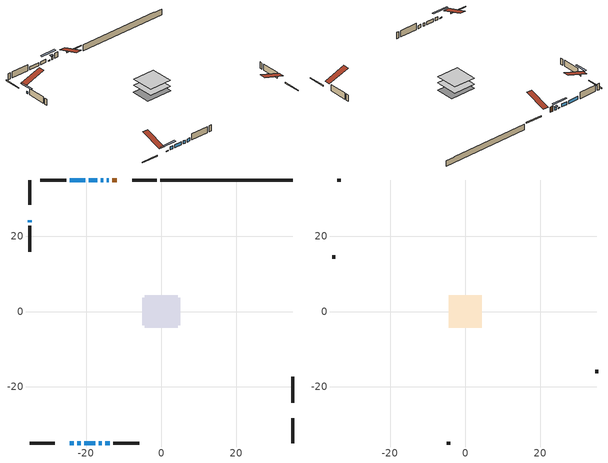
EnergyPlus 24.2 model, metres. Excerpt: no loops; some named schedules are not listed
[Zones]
conditioned space
 floor adiabatic (AdiabaticFloorConstruction): -4.35,-4.35 -4.35,4.35 4.35,4.35 4.35,-4.35 z1.38
 floor foundation (Slab1 construction): -5.11,-3.7 -5.11,3.7 5.11,3.7 5.11,-3.7 z-0.91
 wall outside (RimJoist1 construction): -1.14,35.03 -7.74,35.03 / -35.03,-35.03 -28.42,-35.03 / -35.03,35.03 -35.03,28.42 / 35.03,-35.03 35.03,-28.42 z1.38:1.68
 wall outside (AdiabaticWallConstruction 1): -11.83,35.03 -13.04,35.03 z1.38:3.41
 wall outside (AdiabaticWallConstruction): -13.96,35.03 -14.5,35.03 / -17.04,35.03 -19.36,35.03 / -20.28,35.03 -24.4,35.03 / -22.39,-35.03 -21.43,-35.03 / -20.5,-35.03 -17.55,-35.03 / -16.63,-35.03 -15.8,-35.03 / -14.87,-35.03 -13.65,-35.03 z1.38:2.6; -15.43,35.03 -16.11,35.03 / -24.33,-35.03 -23.31,-35.03 z1.38:1.68; -35.03,24.33 -35.03,23.8 z1.38:2.27
 wall outside (Wall1 construction): -25.33,35.03 -32.23,35.03 / -12.73,-35.03 -5.82,-35.03 / -35.03,22.87 -35.03,15.96 / 35.03,-24.33 35.03,-17.43 z1.38:3.82
 wall foundation (FoundationWall1 construction): -0.21,35.03,-0.91 -0.21,35.03,1.38 31.5,35.03,1.38 31.5,35.03,1.24 35.03,35.03,1.24 35.03,35.03,-0.91
 window (WindowConstruction 6): -13.97,35.03 -14.5,35.03 z1.38:2.6
 window (WindowConstruction 8): -15.43,35.03 -16.11,35.03 z1.38:1.68
 window (WindowConstruction 9): -24.33,-35.03 -23.31,-35.03 z1.38:1.68
 window (WindowConstruction 7): -35.03,24.33 -35.03,23.8 z1.38:2.27
 window (WindowConstruction): -17.04,35.03 -19.35,35.03 z1.38:2.6
 window (WindowConstruction 1): -20.28,35.03 -24.4,35.03 z1.38:2.6
 window (WindowConstruction 2): -22.38,-35.03 -21.43,-35.03 z1.38:2.6
 window (WindowConstruction 3): -20.5,-35.03 -17.55,-35.03 z1.38:2.6
 window (WindowConstruction 4): -16.62,-35.03 -15.8,-35.03 z1.38:2.6
 window (WindowConstruction 5): -14.87,-35.03 -13.66,-35.03 z1.38:2.6
 door (Door): -11.83,35.03 -13.04,35.03 z1.38:3.41
 ceiling adiabatic (AdiabaticFloorConstruction): 4.35,-4.35 4.35,4.35 -4.35,4.35 -4.35,-4.35 z1.38
attic - vented
 floor to conditioned space (Floor1 construction Reversed): -4.35,-4.35 -4.35,4.35 4.35,4.35 4.35,-4.35 z3.82
 wall outside (Wall2 construction): -33.16,35.03 -34.1,35.03 / -4.89,-35.03 -3.95,-35.03 / -35.03,15.04 -35.03,14.1 / 35.03,-16.5 35.03,-15.56 z1.38:3.82
 roof outside (Roof1 construction): -10.9,35.03,3.82 -10.9,26.56,6.64 -8.67,26.56,6.64 -8.67,35.03,3.82; -25.26,-35.03,3.82 -25.26,-26.56,6.64 -27.49,-26.56,6.64 -27.49,-35.03,3.82; -35.03,25.26,3.82 -26.56,25.26,6.64 -26.56,27.49,6.64 -35.03,27.49,3.82; 35.03,-25.26,3.82 26.56,-25.26,6.64 26.56,-27.49,6.64 35.03,-27.49,3.82
shading: -14.8,35.03 -13.67,35.03 -13.67,35.64 -14.8,35.64 z2.9; -18.85,35.03 -12.69,35.03 -12.69,35.64 -18.85,35.64 z4.42; -20.57,-35.03 -27.07,-35.03 -27.07,-35.64 -20.57,-35.64 z4.42; -35.03,21.67 -35.03,26.46 -35.64,26.46 -35.64,21.67 z4.4
[Building]
Building 1: Terrain=Suburbs
[Site:Location]
Montreal Intl AP_QC: Latitude {deg}=45.47; Longitude {deg}=-73.74; Time Zone {hr}=-5; Elevation {m}=36; Keep Site Location Information=Yes
[Site:GroundTemperature:Shallow]
2.07863, -0.316383, -0.508184, 0.628371, 5.19101, 9.73239, 13.6695, 16.1636, 16.3755, 14.347, 10.5102, 6.10817
[Site:WaterMainsTemperature]
Calculation Method=Schedule; Temperature Schedule=mains temperature schedule
[Material] Roughness=Rough; Thermal Absorptance=0.9
Name | Thickness {m} | Conductivity {W/m-K} | Density {kg/m3} | Specific Heat {J/kg-K} | Solar Absorptance | Visible Absorptance
asphalt or fiberglass shingles | 0.00635 | 0.162714 | 1121.4 | 1465.45 | 0.4 | 0.4
ceiling loosefill ins | 0.0846667 | 0.0480833 | 16.02 | 1046.75 | 0.7 | 0.7
ceiling stud and cavity | 0.1397 | 0.0955869 | 65.682 | 1177.47 | 0.7 | 0.7
concrete 4.0 in. | 0.1016 | 1.803125 | 2242.8 | 837.4 | 0.7 | 0.7
concrete 8.0 in. | 0.2032 | 1.803125 | 2242.8 | 837.4 | 0.7 | 0.7
door material | 0.04445 | 0.053851 | 512.64 | 1214.23 | 0.7 | 0.7
exterior vertical ins | 0.015425 | 0.029427 | 32.04 | 1214.23 | 0.7 | 0.7
floor covering | 0.0127 | 0.0433444 | 54.468 | 1339.84 | 0.6 | 0.6
floor rigid ins; wall rigid ins | 0.512978 | 0.029427 | 32.04 | 1214.23 | 0.7 | 0.7
floor stud and cavity | 0.1397 | 1.75129 | 37.0049 | 1207.88 | 0.7 | 0.7
furniture material conditioned space 1 | 0.1524 | 0.115458 | 640.8 | 1214.23 | 0.6 | 0.6
gypsum board | 0.0127 | 0.160291 | 801 | 837.4 | 0.6 | 0.6
gypsum board 1 | 0.0127 | 0.160291 | 801 | 837.4 | 0.7 | 0.7
osb sheathing 0.5 in. | 0.0127 | 0.115458 | 512.64 | 1214.23 | 0.7 | 0.7
osb sheathing 0.75 in. | 0.01905 | 0.115458 | 512.64 | 1214.23 | 0.7 | 0.7
osb sheathing 2.0 in. | 0.0508 | 0.115458 | 512.64 | 1214.23 | 0.7 | 0.7
rim joist stud and cavity | 0.0508 | 0.433314 | 125.044 | 1163.47 | 0.6 | 0.6
wall stud and cavity | 0.1397 | 0.0853101 | 139.0536 | 1170.24 | 0.7 | 0.7
wall stud and cavity 1 | 0.0889 | 6.1454 | 50.32683 | 1063.81 | 0.6 | 0.6
wall stud and cavity 2 | 0.0889 | 0.380278 | 52.3479 | 1209.89 | 0.7 | 0.7
wall stud and cavity 3 | 0.0889 | 0.391764 | 83.0341 | 1211.67 | 0.7 | 0.7
wood siding | 0.0254 | 0.102417 | 544.68 | 1172.36 | 0.4 | 0.4
wood siding 1 | 0.00254 | 0.102417 | 544.68 | 1172.36 | 0.4 | 0.4
wood siding 2; wood siding 3; wood siding 4 | 0.0254 | 0.102417 | 544.68 | 1172.36 | 0.7 | 0.7
[WindowMaterial:SimpleGlazingSystem]
Name | U-Factor {W/m2-K} | Solar Heat Gain Coefficient
WindowMaterial | 1.74939 | 0.4
WindowMaterial 1 | 1.609713 | 0.44
WindowMaterial 2 | 1.77892 | 0.39
WindowMaterial 3 | 1.80163 | 0.39
WindowMaterial 4 | 1.80106 | 0.38
WindowMaterial 5 | 1.74201 | 0.4
WindowMaterial 6 | 2.98152 | 0.61
WindowMaterial 7 | 2.992306 | 0.59
WindowMaterial 8 | 8.076955 | 0.45
[Construction]
AdiabaticFloorConstruction: floor stud and cavity, floor rigid ins, osb sheathing 0.75 in., floor covering
AdiabaticWallConstruction: wood siding 3, wall rigid ins, wall stud and cavity 2, gypsum board
AdiabaticWallConstruction 1: wood siding 4, wall rigid ins, wall stud and cavity 2, gypsum board
Door: door material
Floor1 construction Reversed: gypsum board, ceiling stud and cavity, ceiling loosefill ins
FoundationWall1 construction: concrete 8.0 in., gypsum board 1
furniture construction conditioned space 1: furniture material conditioned space 1
PartitionWallConstruction: gypsum board, wall stud and cavity 3, gypsum board
RimJoist1 construction: wood siding 2, osb sheathing 2.0 in., rim joist stud and cavity
Roof1 construction: asphalt or fiberglass shingles
Slab1 construction: concrete 4.0 in.
Wall1 construction: wood siding, osb sheathing 0.5 in., wall stud and cavity, gypsum board
Wall2 construction: wood siding 1, wall stud and cavity 1
WindowConstruction: WindowMaterial
WindowConstruction 1: WindowMaterial 1
WindowConstruction 2: WindowMaterial 2
WindowConstruction 3: WindowMaterial 3
WindowConstruction 4: WindowMaterial 4
WindowConstruction 5: WindowMaterial 5
WindowConstruction 6: WindowMaterial 6
WindowConstruction 7: WindowMaterial 7
WindowConstruction 8; WindowConstruction 9: WindowMaterial 8
[Zone] Multiplier=1; Part of Total Floor Area=Yes
Name | Volume {m3}
attic - vented | 34.6649
conditioned space | 374.6
[Space]
Name | Zone | Volume {m3}
attic - vented 1 | attic - vented | 34.6649
conditioned space 1 | conditioned space | 374.6
[ZoneInfiltration:EffectiveLeakageArea]
infil attic - vented 1: Zone or Space=attic - vented 1; Schedule=Always On Discrete; Effective Air Leakage Area {cm2}=3025.2; Stack Coefficient=0.000365902; Wind Coefficient=1.29242e-05
[ZoneMixing]
whole house fan mix: Zone or Space=attic - vented; Schedule=Always On Continuous; Design Flow Rate Calculation Method=Flow/Zone; Design Flow Rate {m3/s}=0; Source Zone or Space=conditioned space
[SurfaceProperty:ExposedFoundationPerimeter]
Slab1: Exposed Perimeter Calculation Method=TotalExposedPerimeter; Total Exposed Perimeter {m}=35.236
[InternalMass] Zone or ZoneList=conditioned space; Space or SpaceList=conditioned space 1
Name | Construction | Surface Area {m2}
furniture mass conditioned space 1 | furniture construction conditioned space 1 | 60.4919
partition wall mass | PartitionWallConstruction | 151.23
[Lights]
interior lighting: Zone or ZoneList or Space or SpaceList=conditioned space 1; Schedule=interior lighting schedule; Design Level Calculation Method=LightingLevel; Lighting Level {W}=343.2; Return Air Fraction=0; Fraction Radiant=0.6; Fraction Visible=0.2; Fraction Replaceable=1
[People]
occupants: Zone or ZoneList or Space or SpaceList=conditioned space 1; Number of People Schedule=occupants schedule; Number of People Calculation Method=People; Number of People=3; Fraction Radiant=0.314171; Sensible Heat Fraction=0.56303; Activity Level Schedule=occupants activity schedule; Carbon Dioxide Generation Rate {m3/s-W}=0; Enable ASHRAE 55 Comfort Warnings=No; Mean Radiant Temperature Calculation Type=EnclosureAveraged
[ElectricEquipment] Zone or ZoneList or Space or SpaceList=conditioned space 1; Design Level Calculation Method=EquipmentLevel
Name | Schedule | Design Level {W} | Fraction Latent | Fraction Radiant | Fraction Lost
clothes dryer | clothes dryer schedule | 140.772 | 0.015 | 0.081 | 0.85
clothes washer | clothes washer schedule | 32.1985 | 0.03 | 0.162 | 0.7
cooking range | cooking range schedule | 215.147 | 0.08 | 0.432 | 0.2
dishwasher | dishwasher schedule | 66.8632 | 0.3 | 0.18 | 0.4
fridge | fridge schedule | 72.9452 | 0 | 0.6 | 0
mech vent house fan | mech vent house fan schedule | 0 | 0 | 0 | 1
mech vent house fan cfis | mech vent house fan cfis schedule | 0 | 0 | 0 | 0
mech vent range fan 0 | mech vent range fan 0 schedule | 57 | 0 | 0 | 1
misc plug loads | misc plug loads schedule | 494.7 | 0.045 | 0.513 | 0.1
whole house fan | Always On Discrete | 0 | 0 | 0 | 1
[OtherEquipment] Zone or ZoneList or Space or SpaceList=conditioned space 1; Design Level Calculation Method=EquipmentLevel
Name | Fuel Type | Schedule | Design Level {W} | Fraction Latent | Fraction Radiant | Fraction Lost
clothes dryer 1 | Electricity | clothes dryer schedule | 0 | 0.015 | 0.081 | 0.85
cooking range 1 | Electricity | cooking range schedule | 0 | 0.08 | 0.432 | 0.2
general water use latent | None | general water use schedule | 62.594 | 1 | 0 | 0
general water use sensible | None | general water use schedule | -61.6891 | 0 | 0.6 | 0
mech vent house fan latent load | None | Always On Discrete | 0 | 1 | 0 | 0
mech vent house fan sensible load | None | Always On Discrete | 0 | 0 | 0 | 0
water heater energy adjustment1 | Electricity | Always On Discrete | 0.01 | 0 | 0 | 1
[ZoneInfiltration:DesignFlowRate] Zone or ZoneList or Space or SpaceList=conditioned space 1; Schedule=Always On Discrete; Design Flow Rate Calculation Method=Flow/Zone; Design Flow Rate {m3/s}=0
infil flow; natural vent flow; whole house fan flow
[AvailabilityManager:Scheduled]
central ac and furnace airloop Availability Manager: Schedule=Always On Discrete
[Foundation:Kiva]
Foundation Kiva 1: Initial Indoor Air Temperature {C}=18; Wall Height Above Grade {m}=1.379982; Wall Depth Below Slab {m}=0.2032; Custom Block Material Name 1=exterior vertical ins; Custom Block Depth 1 {m}=2.28999; Custom Block X Position 1 {m}=0.2159; Custom Block Z Position 1 {m}=0
[Foundation:Kiva:Settings]
Soil Conductivity {W/m-K}=0.849921; Soil Density {kg/m3}=1842.3; Soil Specific Heat {J/kg-K}=418.7; Ground Solar Absorptivity=0.9; Ground Thermal Absorptivity=0.9; Ground Surface Roughness {m}=0.03; Far-Field Width {m}=40; Deep-Ground Boundary Condition=ZeroFlux; Deep-Ground Depth {m}=40; Minimum Cell Dimension {m}=0.2; Maximum Cell Growth Coefficient=3; Simulation Timestep=Timestep
[Exterior:Lights]
exterior lighting: Schedule=exterior lighting schedule; Design Level {W}=75.6
[EnergyManagementSystem:GlobalVariable]
central_ac_and_furnace_airloop_Fan_RTF
infil_program_Qfan
infil_program_Qinf
natural_vent_program_Qnv
natural_vent_program_Qwhf
[EnergyManagementSystem:Sensor]
Name | Output:Variable or Output:Meter Index Key | Output:Variable or Output:Meter
airflow_gain | infil flow | Infiltration Sensible Heat Gain Energy
airflow_gain_1 | natural vent flow | Infiltration Sensible Heat Gain Energy
airflow_gain_2 | whole house fan flow | Infiltration Sensible Heat Gain Energy
airflow_loss | infil flow | Infiltration Sensible Heat Loss Energy
airflow_loss_1 | natural vent flow | Infiltration Sensible Heat Loss Energy
airflow_loss_2 | whole house fan flow | Infiltration Sensible Heat Loss Energy
clg_load_cond |  | Cooling:EnergyTransfer:Zone:CONDITIONED SPACE
clg_sp_s; clg_sp_s_1 | cooling setpoint | Schedule Value
clothes_dryer_exhaust_0_sch_s | clothes dryer exhaust 0 schedule | Schedule Value
cool_season | cooling season schedule | Schedule Value
htg_load_cond |  | Heating:EnergyTransfer:Zone:CONDITIONED SPACE
htg_sp_s; htg_sp_s_1 | heating setpoint | Schedule Value
ig_ee_conv | clothes dryer | Electric Equipment Convective Heating Energy
ig_ee_conv_2 | cooking range | Electric Equipment Convective Heating Energy
ig_ee_conv_4 | fridge | Electric Equipment Convective Heating Energy
ig_ee_conv_5 | misc plug loads | Electric Equipment Convective Heating Energy
ig_ee_conv_6 | whole house fan | Electric Equipment Convective Heating Energy
ig_ee_rad | clothes dryer | Electric Equipment Radiant Heating Energy
ig_ee_rad_2 | cooking range | Electric Equipment Radiant Heating Energy
ig_ee_rad_4 | fridge | Electric Equipment Radiant Heating Energy
ig_ee_rad_5 | misc plug loads | Electric Equipment Radiant Heating Energy
ig_ee_rad_6 | whole house fan | Electric Equipment Radiant Heating Energy
ig_lgt_conv | interior lighting | Lights Convective Heating Energy
ig_lgt_rad | interior lighting | Lights Radiant Heating Energy
ig_lgt_vis | interior lighting | Lights Visible Radiation Heating Energy
ig_oe_conv | clothes dryer 1 | Other Equipment Convective Heating Energy
ig_oe_conv_1 | cooking range 1 | Other Equipment Convective Heating Energy
ig_oe_conv_2 | general water use latent | Other Equipment Convective Heating Energy
ig_oe_conv_3 | general water use sensible | Other Equipment Convective Heating Energy
ig_oe_conv_4 | water heater energy adjustment1 | Other Equipment Convective Heating Energy
ig_oe_rad | clothes dryer 1 | Other Equipment Radiant Heating Energy
ig_oe_rad_1 | cooking range 1 | Other Equipment Radiant Heating Energy
ig_oe_rad_2 | general water use latent | Other Equipment Radiant Heating Energy
ig_oe_rad_3 | general water use sensible | Other Equipment Radiant Heating Energy
ig_oe_rad_4 | water heater energy adjustment1 | Other Equipment Radiant Heating Energy
ig_ppl_conv | occupants | People Convective Heating Energy
ig_ppl_rad | occupants | People Radiant Heating Energy
im_conv | furniture mass conditioned space 1 | Surface Inside Face Convection Heat Gain Energy
im_conv_1 | partition wall mass | Surface Inside Face Convection Heat Gain Energy
im_ig | furniture mass conditioned space 1 | Surface Inside Face Internal Gains Radiation Heat Gain Energy
im_ig_1 | partition wall mass | Surface Inside Face Internal Gains Radiation Heat Gain Energy
im_lgt | furniture mass conditioned space 1 | Surface Inside Face Lights Radiation Heat Gain Energy
im_lgt_1 | partition wall mass | Surface Inside Face Lights Radiation Heat Gain Energy
im_sol | furniture mass conditioned space 1 | Surface Inside Face Solar Radiation Heat Gain Energy
im_sol_1 | partition wall mass | Surface Inside Face Solar Radiation Heat Gain Energy
im_surf | furniture mass conditioned space 1 | Surface Inside Face Net Surface Thermal Radiation Heat Gain Energy
im_surf_1 | partition wall mass | Surface Inside Face Net Surface Thermal Radiation Heat Gain Energy
mech_vent_range_fan_0_sch_s | mech vent range fan 0 schedule | Schedule Value
mv_conv | mech vent house fan | Electric Equipment Convective Heating Energy
mv_conv_1 | mech vent house fan cfis | Electric Equipment Convective Heating Energy
mv_conv_2 | mech vent range fan 0 | Electric Equipment Convective Heating Energy
mv_conv_3 | mech vent house fan latent load | Other Equipment Convective Heating Energy
mv_conv_4 | mech vent house fan sensible load | Other Equipment Convective Heating Energy
mv_rad | mech vent house fan | Electric Equipment Radiant Heating Energy
mv_rad_1 | mech vent house fan cfis | Electric Equipment Radiant Heating Energy
mv_rad_2 | mech vent range fan 0 | Electric Equipment Radiant Heating Energy
mv_rad_3 | mech vent house fan latent load | Other Equipment Radiant Heating Energy
mv_rad_4 | mech vent house fan sensible load | Other Equipment Radiant Heating Energy
natural_vent_s | natural vent schedule | Schedule Value
out_pb_s |  | Site Outdoor Air Barometric Pressure
out_wt_s |  | Site Outdoor Air Humidity Ratio
site_vw_s |  | Site Wind Speed
ss_back_out | Window1 | Surface Window Shortwave from Zone Back Out Window Heat Transfer Rate
ss_back_out_1 | Window10 | Surface Window Shortwave from Zone Back Out Window Heat Transfer Rate
ss_back_out_2 | Window12 | Surface Window Shortwave from Zone Back Out Window Heat Transfer Rate
ss_back_out_3 | Window2 | Surface Window Shortwave from Zone Back Out Window Heat Transfer Rate
ss_back_out_4 | Window3 | Surface Window Shortwave from Zone Back Out Window Heat Transfer Rate
ss_back_out_5 | Window5 | Surface Window Shortwave from Zone Back Out Window Heat Transfer Rate
ss_back_out_6 | Window6 | Surface Window Shortwave from Zone Back Out Window Heat Transfer Rate
ss_back_out_7 | Window7 | Surface Window Shortwave from Zone Back Out Window Heat Transfer Rate
ss_back_out_8 | Window8 | Surface Window Shortwave from Zone Back Out Window Heat Transfer Rate
ss_back_out_9 | Window9 | Surface Window Shortwave from Zone Back Out Window Heat Transfer Rate
ss_conv | Door1 | Surface Inside Face Convection Heat Gain Energy
ss_conv_1 | Window1 | Surface Inside Face Convection Heat Gain Energy
ss_conv_10 | Window9 | Surface Inside Face Convection Heat Gain Energy
ss_conv_2 | Window10 | Surface Inside Face Convection Heat Gain Energy
ss_conv_3 | Window12 | Surface Inside Face Convection Heat Gain Energy
ss_conv_4 | Window2 | Surface Inside Face Convection Heat Gain Energy
ss_conv_5 | Window3 | Surface Inside Face Convection Heat Gain Energy
ss_conv_6 | Window5 | Surface Inside Face Convection Heat Gain Energy
ss_conv_7 | Window6 | Surface Inside Face Convection Heat Gain Energy
ss_conv_8 | Window7 | Surface Inside Face Convection Heat Gain Energy
ss_conv_9 | Window8 | Surface Inside Face Convection Heat Gain Energy
ss_ig | Door1 | Surface Inside Face Internal Gains Radiation Heat Gain Energy
ss_ig_1 | Window1 | Surface Inside Face Internal Gains Radiation Heat Gain Energy
ss_ig_10 | Window9 | Surface Inside Face Internal Gains Radiation Heat Gain Energy
ss_ig_2 | Window10 | Surface Inside Face Internal Gains Radiation Heat Gain Energy
ss_ig_3 | Window12 | Surface Inside Face Internal Gains Radiation Heat Gain Energy
ss_ig_4 | Window2 | Surface Inside Face Internal Gains Radiation Heat Gain Energy
ss_ig_5 | Window3 | Surface Inside Face Internal Gains Radiation Heat Gain Energy
ss_ig_6 | Window5 | Surface Inside Face Internal Gains Radiation Heat Gain Energy
ss_ig_7 | Window6 | Surface Inside Face Internal Gains Radiation Heat Gain Energy
ss_ig_8 | Window7 | Surface Inside Face Internal Gains Radiation Heat Gain Energy
ss_ig_9 | Window8 | Surface Inside Face Internal Gains Radiation Heat Gain Energy
ss_lgt | Door1 | Surface Inside Face Lights Radiation Heat Gain Energy
ss_sol | Door1 | Surface Inside Face Solar Radiation Heat Gain Energy
ss_surf | Door1 | Surface Inside Face Net Surface Thermal Radiation Heat Gain Energy
ss_surf_1 | Window1 | Surface Inside Face Net Surface Thermal Radiation Heat Gain Energy
ss_surf_10 | Window9 | Surface Inside Face Net Surface Thermal Radiation Heat Gain Energy
ss_surf_2 | Window10 | Surface Inside Face Net Surface Thermal Radiation Heat Gain Energy
ss_surf_3 | Window12 | Surface Inside Face Net Surface Thermal Radiation Heat Gain Energy
ss_surf_4 | Window2 | Surface Inside Face Net Surface Thermal Radiation Heat Gain Energy
ss_surf_5 | Window3 | Surface Inside Face Net Surface Thermal Radiation Heat Gain Energy
ss_surf_6 | Window5 | Surface Inside Face Net Surface Thermal Radiation Heat Gain Energy
ss_surf_7 | Window6 | Surface Inside Face Net Surface Thermal Radiation Heat Gain Energy
ss_surf_8 | Window7 | Surface Inside Face Net Surface Thermal Radiation Heat Gain Energy
ss_surf_9 | Window8 | Surface Inside Face Net Surface Thermal Radiation Heat Gain Energy
ss_trans_in | Window1 | Surface Window Transmitted Solar Radiation Rate
ss_trans_in_1 | Window10 | Surface Window Transmitted Solar Radiation Rate
ss_trans_in_2 | Window12 | Surface Window Transmitted Solar Radiation Rate
ss_trans_in_3 | Window2 | Surface Window Transmitted Solar Radiation Rate
ss_trans_in_4 | Window3 | Surface Window Transmitted Solar Radiation Rate
ss_trans_in_5 | Window5 | Surface Window Transmitted Solar Radiation Rate
ss_trans_in_6 | Window6 | Surface Window Transmitted Solar Radiation Rate
ss_trans_in_7 | Window7 | Surface Window Transmitted Solar Radiation Rate
ss_trans_in_8 | Window8 | Surface Window Transmitted Solar Radiation Rate
ss_trans_in_9 | Window9 | Surface Window Transmitted Solar Radiation Rate
ss_trans_out | Window1 | Surface Inside Face Initial Transmitted Diffuse Transmitted Out Window Solar Radiation Rate
ss_trans_out_1 | Window10 | Surface Inside Face Initial Transmitted Diffuse Transmitted Out Window Solar Radiation Rate
ss_trans_out_2 | Window12 | Surface Inside Face Initial Transmitted Diffuse Transmitted Out Window Solar Radiation Rate
ss_trans_out_3 | Window2 | Surface Inside Face Initial Transmitted Diffuse Transmitted Out Window Solar Radiation Rate
ss_trans_out_4 | Window3 | Surface Inside Face Initial Transmitted Diffuse Transmitted Out Window Solar Radiation Rate
ss_trans_out_5 | Window5 | Surface Inside Face Initial Transmitted Diffuse Transmitted Out Window Solar Radiation Rate
ss_trans_out_6 | Window6 | Surface Inside Face Initial Transmitted Diffuse Transmitted Out Window Solar Radiation Rate
ss_trans_out_7 | Window7 | Surface Inside Face Initial Transmitted Diffuse Transmitted Out Window Solar Radiation Rate
ss_trans_out_8 | Window8 | Surface Inside Face Initial Transmitted Diffuse Transmitted Out Window Solar Radiation Rate
ss_trans_out_9 | Window9 | Surface Inside Face Initial Transmitted Diffuse Transmitted Out Window Solar Radiation Rate
s_conv | Floor1 | Surface Inside Face Convection Heat Gain Energy
s_conv_1 | FoundationWall1 | Surface Inside Face Convection Heat Gain Energy
s_conv_10 | Wall1:180 | Surface Inside Face Convection Heat Gain Energy
s_conv_11 | Wall1:270 | Surface Inside Face Convection Heat Gain Energy
s_conv_12 | Wall1:90 | Surface Inside Face Convection Heat Gain Energy
s_conv_2 | inferred conditioned ceiling | Surface Inside Face Convection Heat Gain Energy
s_conv_3 | inferred conditioned floor | Surface Inside Face Convection Heat Gain Energy
s_conv_4 | RimJoist1:0 | Surface Inside Face Convection Heat Gain Energy
s_conv_5 | RimJoist1:180 | Surface Inside Face Convection Heat Gain Energy
s_conv_6 | RimJoist1:270 | Surface Inside Face Convection Heat Gain Energy
s_conv_7 | RimJoist1:90 | Surface Inside Face Convection Heat Gain Energy
s_conv_8 | Slab1 | Surface Inside Face Convection Heat Gain Energy
s_conv_9 | Wall1:0 | Surface Inside Face Convection Heat Gain Energy
s_ig | Floor1 | Surface Inside Face Internal Gains Radiation Heat Gain Energy
s_ig_1 | FoundationWall1 | Surface Inside Face Internal Gains Radiation Heat Gain Energy
s_ig_10 | Wall1:180 | Surface Inside Face Internal Gains Radiation Heat Gain Energy
s_ig_11 | Wall1:270 | Surface Inside Face Internal Gains Radiation Heat Gain Energy
s_ig_12 | Wall1:90 | Surface Inside Face Internal Gains Radiation Heat Gain Energy
s_ig_2 | inferred conditioned ceiling | Surface Inside Face Internal Gains Radiation Heat Gain Energy
s_ig_3 | inferred conditioned floor | Surface Inside Face Internal Gains Radiation Heat Gain Energy
s_ig_4 | RimJoist1:0 | Surface Inside Face Internal Gains Radiation Heat Gain Energy
s_ig_5 | RimJoist1:180 | Surface Inside Face Internal Gains Radiation Heat Gain Energy
s_ig_6 | RimJoist1:270 | Surface Inside Face Internal Gains Radiation Heat Gain Energy
s_ig_7 | RimJoist1:90 | Surface Inside Face Internal Gains Radiation Heat Gain Energy
s_ig_8 | Slab1 | Surface Inside Face Internal Gains Radiation Heat Gain Energy
s_ig_9 | Wall1:0 | Surface Inside Face Internal Gains Radiation Heat Gain Energy
s_lgt | Floor1 | Surface Inside Face Lights Radiation Heat Gain Energy
s_lgt_1 | FoundationWall1 | Surface Inside Face Lights Radiation Heat Gain Energy
s_lgt_10 | Wall1:180 | Surface Inside Face Lights Radiation Heat Gain Energy
s_lgt_11 | Wall1:270 | Surface Inside Face Lights Radiation Heat Gain Energy
s_lgt_12 | Wall1:90 | Surface Inside Face Lights Radiation Heat Gain Energy
s_lgt_2 | inferred conditioned ceiling | Surface Inside Face Lights Radiation Heat Gain Energy
s_lgt_3 | inferred conditioned floor | Surface Inside Face Lights Radiation Heat Gain Energy
s_lgt_4 | RimJoist1:0 | Surface Inside Face Lights Radiation Heat Gain Energy
s_lgt_5 | RimJoist1:180 | Surface Inside Face Lights Radiation Heat Gain Energy
s_lgt_6 | RimJoist1:270 | Surface Inside Face Lights Radiation Heat Gain Energy
s_lgt_7 | RimJoist1:90 | Surface Inside Face Lights Radiation Heat Gain Energy
s_lgt_8 | Slab1 | Surface Inside Face Lights Radiation Heat Gain Energy
s_lgt_9 | Wall1:0 | Surface Inside Face Lights Radiation Heat Gain Energy
s_sol | Floor1 | Surface Inside Face Solar Radiation Heat Gain Energy
s_sol_1 | FoundationWall1 | Surface Inside Face Solar Radiation Heat Gain Energy
s_sol_10 | Wall1:180 | Surface Inside Face Solar Radiation Heat Gain Energy
s_sol_11 | Wall1:270 | Surface Inside Face Solar Radiation Heat Gain Energy
s_sol_12 | Wall1:90 | Surface Inside Face Solar Radiation Heat Gain Energy
s_sol_2 | inferred conditioned ceiling | Surface Inside Face Solar Radiation Heat Gain Energy
s_sol_3 | inferred conditioned floor | Surface Inside Face Solar Radiation Heat Gain Energy
s_sol_4 | RimJoist1:0 | Surface Inside Face Solar Radiation Heat Gain Energy
s_sol_5 | RimJoist1:180 | Surface Inside Face Solar Radiation Heat Gain Energy
s_sol_6 | RimJoist1:270 | Surface Inside Face Solar Radiation Heat Gain Energy
s_sol_7 | RimJoist1:90 | Surface Inside Face Solar Radiation Heat Gain Energy
